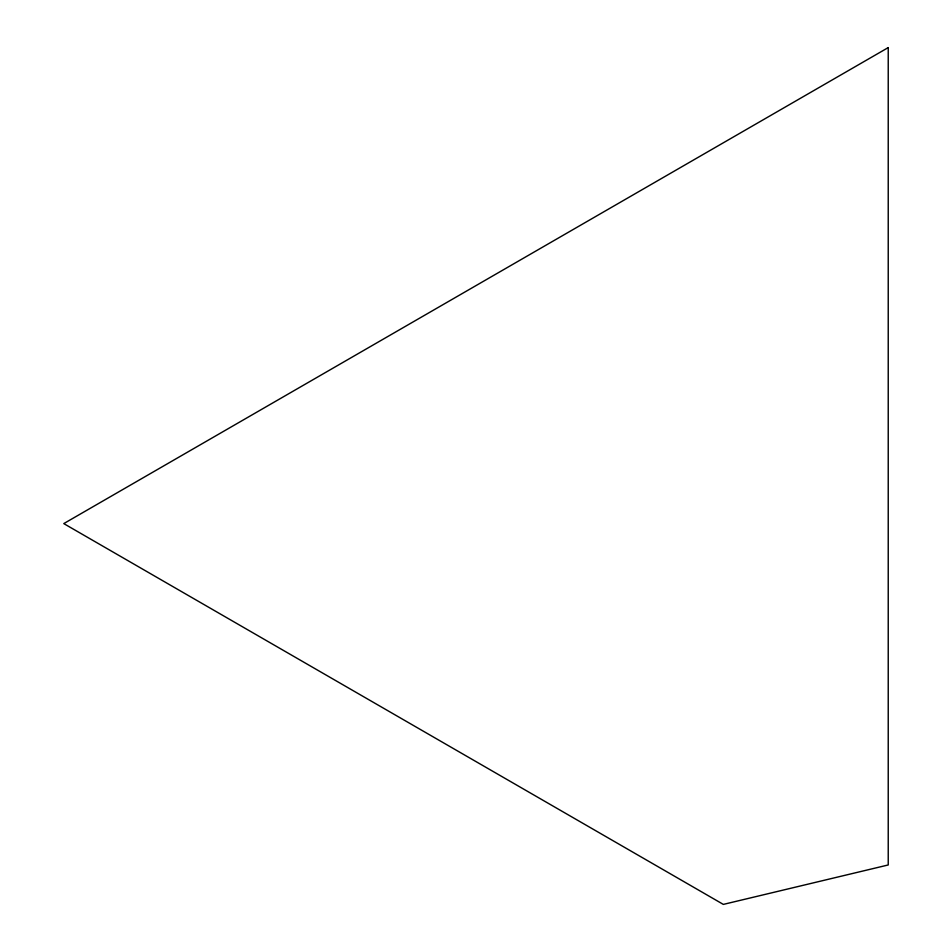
<?xml version="1.0" encoding="UTF-8"?>
<svg xmlns="http://www.w3.org/2000/svg" width="952" height="952" viewBox="0 0 952 952"><rect width="100%" height="100%" fill="white"/><g stroke="black" fill="none" stroke-linecap="round" stroke-linejoin="round"><path stroke-width="1.43" d="M888.228 47.6L63.772 523.6L723.341 904.4L888.228 864.963L888.228 47.6"/></g></svg>
